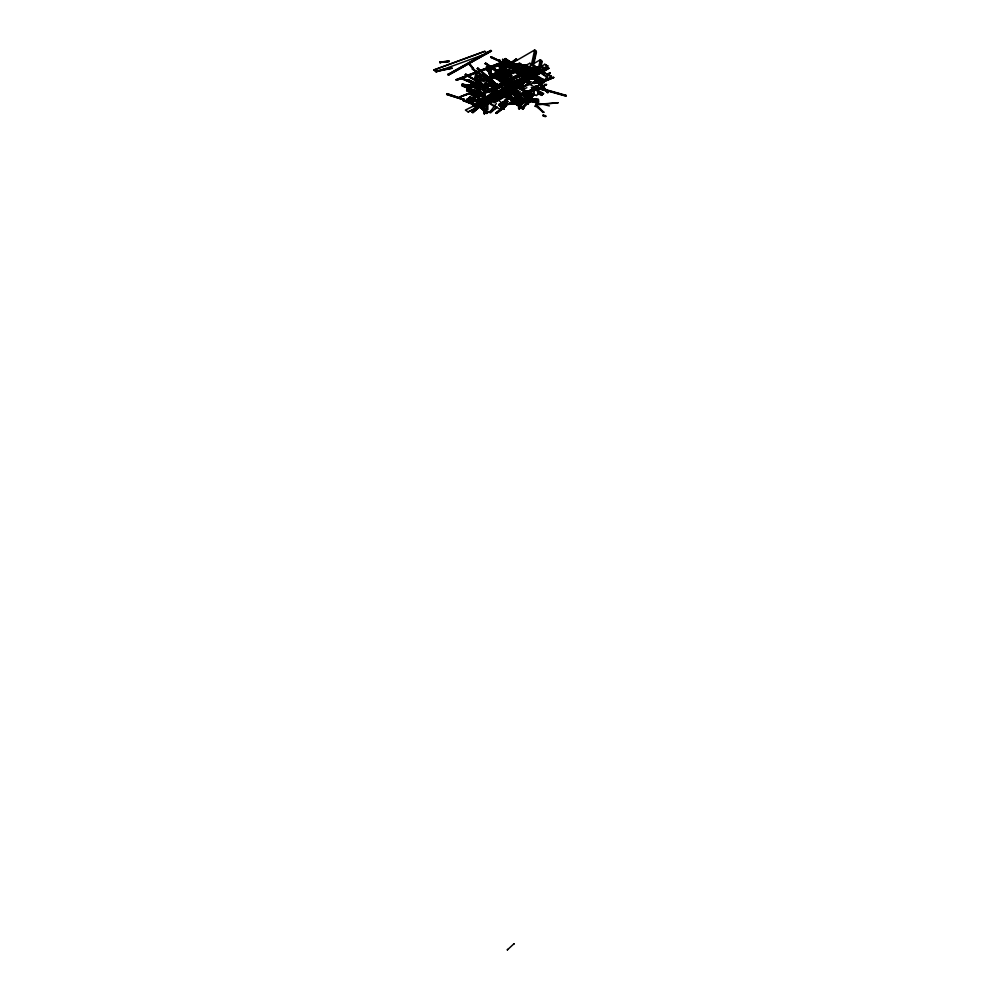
<?xml version="1.0" encoding="UTF-8"?>
<svg xmlns="http://www.w3.org/2000/svg" width="1000" height="1000" viewBox="0 0 1000 1000"><rect width="100%" height="100%" fill="white"/><g stroke="black" fill="none" stroke-linecap="round" stroke-linejoin="round"><path stroke-width="1.5" d="M506.788 83.812L513.638 81.213L514.188 81.862L506.788 83.812L514.188 81.862M507.35 84.138L506.8 83.475M466.6 99.412L476.838 101.6L466.6 99.412L466.512 100.2L470.062 96.9L480.35 101.988L470.05 96.988M466.575 99.887L476.788 101.438M475 99.562L475.7 90.363L479.375 91.025L478.663 100.225L475.025 99.45M504.562 76.162L507.4 77.787L504.562 76.162L499.062 79.5L501.925 80.988M526.188 67.162L526.812 66.487L532.212 70.362L526.188 67.162L526.812 66.487M531.613 70.75L532.238 70.075M502.088 79.225L502.438 78.513L509.637 80.8L502.088 79.225L502.438 78.513M509.312 81.188L509.663 80.463M466.688 88.413L481.488 78.238L481.7 79.125L466.688 88.413L481.488 78.238M466.987 88.537L471.987 84.65M515.7 72.562L499.513 67.35L514.587 71.388M499.837 66.938L499.475 67.675M503.438 74.737L502.612 69.688L498.9 69.412L502.587 69.837L503.413 74.887M499.712 74.6L498.9 69.412M520.087 83.787L520.688 83.162L520.087 83.787L522.788 85.237M537.675 93.2L541.737 95.375L542.337 94.75L539.637 93.3M500.387 86.512L503.512 87.963L500.387 86.512L495.838 89.725L498.975 91.037M525.138 66.9L525.562 66.213L532.15 68.875L525.138 66.9L525.562 66.213M531.775 69.237L532.2 68.55M483.95 75.688L484.712 75.275L486.262 76.6L483.95 75.688L486.262 76.6M485.55 76.675L484 75.338M508.438 65.713L502.512 69.975L501.788 69.625L516.075 59.075L516.8 59.425L510.812 64.013M502.512 69.975L508.488 65.4M501.788 69.625L516.075 59.075M474.162 86.713L468.275 85.625L468.413 84.862L480.188 87.025M511.688 64.725L502.537 59.425L520.163 68.375M523.225 67.7L523.663 66.875L527.825 70.487C527.45 73.875 517.85 61.35 527.7 71.25M523.538 67.625L523.663 66.875M527.4 71.312L523.35 66.95M488.275 91.075L495.8 88.575L496.6 89.562L489.125 91.75L488.275 91.075L495.75 88.9L496.6 89.562M489.125 91.75L488.325 90.763M511.662 86.613L517.975 83.5M521.188 69.588L521.562 68.725L527.1 71.963C527.163 74.35 520.138 70.237 521.562 68.725M526.737 72.825L527.1 71.963M519.825 74.138L514.6 71.112L529.775 63.3L538.812 68.35L523.763 76.225L538.8 68.438L529.775 63.3M515.95 65.987L530.55 66.463M516.125 66.463L516.013 65.675M519.412 83.612L520.3 83.863L534.475 75.537L519.95 83L522.725 84.237M538.587 69.4L530.575 73.662L527.725 72.05L537.062 67.1L538.962 68.175M530.375 65.975L530.487 66.775M530.575 73.662L527.75 71.912M527.725 72.05L537.062 67.1M538.888 92.275L543.062 94.138L543.587 93.513L538.025 91.037M506.938 75.287L518.725 66.988L506.938 75.287L514.35 79.075M467.125 80.55L467.575 79.85L490.037 89.412L467.125 80.55L467.575 79.85M489.65 89.787L490.1 89.1M521.65 72.5L502.375 64.987L522 72.1M502.663 64.9L517.913 70.25M462.262 86L462.725 85.325L485.05 94.875L462.262 86L462.725 85.325M484.637 95.237L485.1 94.562M491.637 67.525L491.775 66.8L510.487 62.263L510.35 63L491.637 67.525L506.075 64.088M491.85 67.725L491.775 66.8M497.225 78.45L501.938 75.525L502.612 76.175L497.225 78.45L501.938 75.525M497.962 78.763L497.287 78.112M510.138 62.8L510.275 62.075M525.975 100.225L549.412 105.913M512.85 93.1L507.463 90.388L510.513 87.275M530.138 102.025L530.5 101.15L530.138 102.025L519.362 96.613M502.875 80.262L507.35 83.15L507.212 83.888L501.35 80.388L501.5 79.65M506.962 84L507.35 83.15M540.625 70.537L540 69.837L540.625 70.537L538 71.975M468.275 85.625L468.413 84.862M500.138 77.513L495.425 71.662L501.95 78.238M501.887 78.562L496.225 71.625M489.588 84.175L489.988 83.225L499.2 85.938L498.812 86.925L489.588 84.175L494.938 85.45M513.575 88.5L528.112 80.288L513.575 88.5L527.638 79.862M514.075 88.775L528.138 80.138M475.487 75.912L475.538 75.1L500.737 78.45L500.688 79.25L475.475 75.412L500.737 78.45M482.55 86.85L476.675 86.188L482.575 86.725M499.15 77L496.65 75.537M496.587 75.85L497.075 75.188M533.538 75.688L534.138 75.062L533.538 75.688L541.538 80.3L542.137 79.688M487.175 90.162L486.95 90.887L462.2 84.688L462.425 83.963L479.888 88.338M538.638 79.262L536.838 80.45C536.312 79.55 529.725 76.5 531.987 77.588L533.888 76.4L538.612 79.35L533.888 76.4M536.663 87.088C542.4 97.312 538.812 96.337 535.825 87.112M489.425 99.513L488.663 99.438M489.637 92.338L482.537 90.325L482.812 89.612M485.062 83.825L494.137 87.775M467.987 100.175L533.587 66.9L534.188 67.625L468.65 100.575L467.987 100.175L533.587 66.9M468.65 100.575L534.263 67.312M499.625 96.4L485.412 105.412L479.963 107.4L491.225 100.087L479.925 107.225L480.425 107.713L485.45 105.262L499.625 96.4L480 107.25L491.737 100.375M517.938 95.925L521.688 93.513L531.562 98.612L521.712 93.413L517.962 95.825L527.837 100.925M527.663 91.013L536.3 95.475M485.538 98.075L495.262 90.15L495.95 90.825L486.287 98.425L485.538 98.075L495.262 90.15M486.287 98.425L496.012 90.512M504.975 99.663L508.8 96.975M512.2 87.688L527.013 79.5M516.438 89.738L512.275 93.425L516.413 89.887M535.125 106.213L536.462 106.575L535.125 106.213L537.25 101.1L538.513 101.788L537.25 101.1M533.812 86.7L546.65 90.562L535.05 87.463M485.163 63.75L485.8 63.163L504.675 75.537L485.163 63.75L485.8 63.163M482.438 79.262L499.637 73.025L500.213 73.737L482.438 79.262L500.213 73.737M483.075 79.638L500.288 73.412M504.1 75.812L504.738 75.225M518.4 107.925L526.15 96.5L518.987 108.112M534.75 82.8L542.938 82.15L535.013 83.287M439.725 62.4L448.725 60.712L449.075 61.513L439.725 62.4L449.075 61.513M440.15 62.875L439.787 62.088M446.662 94.4L463.8 99.812L446.662 94.4L446.975 93.663L464.05 99.4L446.975 93.663M465.312 74.8L465.925 74.2L485.525 86.213L465.312 74.8L465.925 74.2M463.275 100.75L463.713 100.062L472.95 104.213L463.275 100.75L463.713 100.062M468.175 111.938L477.837 107.025L468.175 111.938L465.412 110.062L475.037 105.288L477.812 107.163M472.587 104.588L473.025 103.9M476.775 101.912L476.863 101.125M486.475 85.512L489.15 85.062L489.387 85.875L486.475 85.512L489.387 85.875M486.775 86.013L486.538 85.2M482.55 107.863L484.913 109.15L482.55 107.863L481.65 108.275L483.975 109.738L484.888 109.237L483.975 109.738M500.188 86.4L504.538 83.3L505.175 83.987L500.9 86.775L500.188 86.4L504.538 83.3M500.9 86.775L505.25 83.675M495.825 113.038L505.125 105.712L505.8 106.388L496.562 113.4L495.825 113.038L505.125 105.712M496.562 113.4L505.875 106.075M507.562 85.087L514.2 81.45L514.8 82.175L508.237 85.5L507.562 85.087L514.2 81.45M508.237 85.5L514.862 81.862M507.55 91L508.562 91.6L507.55 91L520.425 83.975M515.462 88.963L509.712 92.338L515.95 89.25L509.712 92.338L524.062 102.487L524.237 101.775L519.513 98.338M510.213 92.625L515.95 89.25M520.562 86.225L522.712 85.562L520.562 86.225L522.263 85.125M521.05 86.5L522.712 85.562M522.263 83.875L519.388 83.088C528.438 77.888 522.238 83.362 517.413 84.913M522.463 107.088L526.712 102.713L527.938 103.238L526.638 103.025L522.463 107.088L523.688 107.613L527.938 103.238M523.688 107.613L522.537 106.775M525.363 98.25L526.3 98.05L526.35 99.925L525.487 99.812L525.363 98.25L526.3 98.05M525.487 99.812L525.425 97.938M526.35 99.925L525.562 99.5M533.9 95.188C535.1 95.275 532.388 91.463 532.825 88.112M537.675 107.325L538.462 106.85L543.7 112.325L537.675 107.325L543.7 112.325M542.987 112.487L537.737 107.013M433.975 69.925L484.8 51.337L487.287 53.338L436.5 71.8L433.975 69.925L484.8 51.337M436.5 71.8L434.012 69.8M462.188 79.013L462.65 78.338L485.012 88.4L462.188 79.013L462.65 78.338M469.25 64.45L470.1 64.05L473.45 68.612L469.25 64.45L473.45 68.612M491.662 82.1L492.3 81.5L491.662 82.1L472.463 69.05L491.025 80.65M472.675 68.713L469.325 64.138M472.4 69.35L473.038 68.737M476.138 76.638L476.55 75.938L495.45 83.425L476.138 76.638L495.025 84.125L495.45 83.425M472.125 112.3L478.7 106.725L479.462 107.075L472.875 112.65L472.125 112.3L478.7 106.725M474.7 104.612L484.963 97.775L485.613 98.475L475.412 105L474.7 104.612L484.963 97.775M475.412 105L485.675 98.162M472.875 112.65L479.45 106.925L484.025 104.388L478.862 106.5L540.312 70.775L539.738 70.1L478.088 106.062L477.375 105.65L538.85 69.938L539.625 70.375L541.763 60.637L540.3 59.8L531.362 64.987L534.663 50L536.125 50.838L533.15 64.325M484.625 88.763L485.087 88.088M486.238 87.413L486.987 86.912L488.612 88.725L486.238 87.413L488.612 88.725M498.413 96.125L483.475 104.062L498.413 96.125L484.025 104.388M487.925 88.9L486.3 87.1M492.238 77.062L492.85 74.287L507.675 65.675M507.525 76.862L505.425 74.825L498.963 60.163L499.8 60.175L506.413 74.612L505.425 74.825L498.963 60.163M506.337 74.925L499.8 60.175M495.025 84.125L476.213 76.325M501.812 63.113L518.475 69.25L501.812 63.113L503.162 61.288L519.825 67.425L518.475 69.25M503.088 74.987L503.713 72.112L508.963 69.062L507.7 74.825M502.238 87.225L502.887 84.288M500.462 106.688L507.863 101.487L499.988 106.263L507.863 101.487M505.8 83.488L505.163 86.363L506.625 87.2M510.675 79.7L526.763 73.125L527.3 73.875L510.675 79.7L526.763 73.125M511.287 80.138L527.375 73.562M513.112 71.762L514.4 65.9M519.012 65.775L519.65 62.85L515.712 65.138M514.125 94.825L520.212 91.65M517.825 90.862L518.775 90.675M523.15 87.55L530.862 81.713L522.663 87.137L530.862 81.713M524.575 86.525L539.538 80.662M524.7 88.562L526.85 87.725M524.388 91.163L525.075 90.612L531.125 95.312L524.388 91.163L525.075 90.612M532.85 64.8L535.763 51.588L536.45 51.988L533.55 65.188M527.513 102.338L528.038 101.625L528.438 103.95L527.513 102.338L528.038 101.625M528.075 103.938L528.6 103.225M528.062 90.787L530.975 91.575L528.075 90.688M530.513 95.55L531.2 95M536.938 67.537C551.85 66.137 539.038 69.775 537.1 66.812L541.237 66.662M537.062 67.75L537.1 66.812M532.575 91.112L546.475 84.675L532.575 91.112L546.038 84.225M533.05 91.412L546.512 84.525M537.95 68.825L544.738 64.325L547.737 66.075L540.975 70.438L537.95 68.825L541.013 70.312L547.762 65.95M540.3 59.8L538.7 67.038L539.4 67.438M540.15 67.05L541.4 61.388L542.087 61.788L540.85 67.438M541.95 71.525L548.162 67.725L548.775 68.438L542.638 71.925L541.95 71.525L548.162 67.725M542.638 71.925L548.85 68.125M544.738 64.325L547.737 66.075M542.825 115.763C547.163 113.95 545.013 118.863 543.162 115.037M545.487 116.65L545.825 115.913M459.625 97.037L472.475 91.575L472.562 92.487L459.625 97.037L472.562 92.487M459.888 97.225L472.725 91.762M472.312 92.3L472.475 91.575M476.05 93.438L476.362 92.575L485.588 96.7L485.275 97.562L476.05 93.438L476.362 92.575M476.675 105.4L538.15 69.538L540.312 70.775L478.837 106.625L476.675 105.4L479.412 107.075L483.988 104.55M492.225 69.112L511.712 75.675L492.625 68.412L492.225 69.112L511.325 76.388L511.712 75.675M492.625 68.412L511.65 75.987M498.05 96.075L512.638 87.938M506.962 91.662L508.812 91.638L506.962 91.662L507.2 90.887M508.638 92.112L508.875 91.337M526.15 79.175L540.462 70.875M527.062 73.4L536.312 68.037L536.925 68.75L527.75 73.812L527.062 73.4L536.312 68.037M527.75 73.812L536.987 68.438M535.087 76.75L544.288 82.463L535.087 76.75L525.662 81.75L534.888 87.362L544.312 82.362M538.15 69.538L540.275 70.912M478.088 106.062L478.787 106.463L478.088 106.062L539.625 70.375M489.475 99.55L488.713 99.45M503.013 76.037L503.4 75.188L509.4 78.75C509.375 81.15 501.9 76.712 503.4 75.188M495.85 96.2L501.012 93.275L500.387 92.562M509.012 79.6L509.4 78.75M503.125 108.425L504.062 109.3L503.125 108.425L503.762 108.287M503.462 109.275L503.162 108.263M527.163 91.962L541.625 83.688L527.163 91.962L517.725 86.388L532.163 78.2L541.625 83.688L532.163 78.2M468.038 80.375L468.5 79.713L476.887 83.713L468.038 80.375L468.5 79.713M476.5 84.062L476.962 83.4M476.962 105.062L477.587 105.775L539.425 69.925L538.737 69.525L476.962 105.062L477.587 105.775M484.075 109.838L487.137 113.362L478.512 105.325M485.962 100L483 100.862L482.525 100.087M486.425 113.537L481.262 107.875M497.85 96.538L497.375 95.763L497.85 96.538L493.387 97.837M527.837 93.537L529.775 92.463L530.35 93.2L527.837 93.537L530.35 93.2M528.488 93.95L530.425 92.875M527.5 79.975L542.175 71.712L534.312 75.412L542.625 72.162L541.675 71.388L542.137 71.862L527.5 79.975L542.663 72M470.062 96.9L466.6 100.175L476.875 105.262L538.737 69.525M474.05 91.312L474.8 90.638L484.8 96.088L474.338 104.75L471.987 103.375L481.7 95.4L474.075 91.225L474.8 90.638M541.287 71.162L551.325 76.388L541.287 71.162L531.763 78.062L541.812 83.188L551.35 76.287M482.6 78.863L481.05 80.575L482.6 78.863L501.312 86.713L482.575 79M489.988 83.225L499.137 86.25M491.8 100.675L504.237 94.338M489.55 112.562L496.388 103.438M498.812 86.925L499.2 85.938M503.188 93.95L503.713 93.287L503.188 93.95L504.65 94.675L505.163 94.012M504.65 94.675L503.263 93.637M498.95 96.625L503.5 94.55L498.95 96.625L503.038 94.1M500.412 92.912L501.1 93.325L506.2 90.225M501.775 92.45L498.088 91.325L501.025 92.137M505.288 95.125C525.125 104.45 493.65 94.9 510.55 92.212L517.1 96.237L526.175 91.2L517.1 96.237L510.55 92.212M518.4 95.188L517.625 95.662L512.275 90.062M513.25 88.3L508.075 91.312L513.288 88.15M518.337 95.5L512.987 89.9M511.325 99.513L511.85 99.15L502.05 93.725L510.138 89.237M516.888 85.5L526.163 91.287M536.788 78.05L538.713 80.4L537.95 80.525L533.2 74.35M507.35 96.163L508.013 93.325M508.612 90.812L509.275 87.975L510.15 88.138M508.162 96.65L509.212 92.075M515.825 86.688L524.763 90.538L515.413 87.062L524.275 91.213L524.763 90.538M524.275 91.213L515.887 86.388M533.825 100.625L531.025 99.45M536.562 104.412L558.288 102.725L536.8 104.913M502.038 94.125L502.35 93.238L502.038 94.125L523.45 102.45L523.612 101.737L503.638 93.6M523.312 102.625L523.612 101.737M539.288 72.088L539.95 71.513L539.288 72.088L546.725 77.125L547.388 76.55M487.4 102.212L496.613 107.975L488.188 112.45L478.975 106.675L487.425 102.125M553.162 77.088L542.938 81.337L543.55 81.775L553.787 77.513L543.013 81.025M543.55 81.775L553.787 77.513M470.05 92.788L470.538 92.125L479.45 96.713L470.05 92.788L470.538 92.125M475.7 90.363L479.375 91.025M470.062 100.275L474.075 106.725L474.875 106.638L470.938 101.275M479.038 97.075L479.525 96.4M513.237 98.688L517.638 96.962L513.237 98.688L517.587 101.525L533.688 95.438L517.612 101.438L513.25 98.6M520.538 95.962L529.325 92.6L533.663 95.525M540.25 83.062L548.225 92.5L547.475 92.625L540.513 84.325M520.413 103.475L524.825 98.912L525.962 99.775L521.625 104.05L520.413 103.475L524.825 98.912M521.625 104.05L526.038 99.475M500.7 107.05L501.712 106.512L501.15 106.15M476.9 105.175L480.363 101.9M486.8 102.15L487.738 101.975L487.887 109.75L487.013 109.612L486.8 102.15L487.663 102.287M532.087 77.588L536.838 80.45M534.425 74.763L535.025 74.162L534.425 74.763L542.425 79.562L543.025 78.95M538.45 88.375L538.688 87.638L566.025 95.35L565.775 96.088L538.45 88.375L538.688 87.638M490.7 57.362L491.188 56.712L513.138 67.463L490.7 57.362L491.188 56.712M490.012 80.712L497.438 84.262L493.2 87.487L485.8 83.837L482.575 86.363M494.113 77.588L504.312 82.463L492.775 91.25L483.875 86.888M512.725 67.812L513.212 67.15M514.75 72.025L505.525 76.237L514.75 72.025L523.713 77.713L508.575 84.475L506.037 82.775M484.2 110.262L484.487 113.925L483.825 110.225M502.537 75.738C500.15 77.025 504.525 74.875 505.05 77.2M506.188 82.062C504.837 80.45 508.025 83.5 508.688 81.5M508.612 81.812L508.275 81.025M505.412 78.662L509.263 80.525M509.175 80.85L510.075 80.113M507.537 90.45L507.725 89.738M523.8 102.6L524.237 101.775M510.913 88.263L532.5 101.912L532.35 100.95L535.013 101.438L535.013 102.275L532.362 101.788L532.35 100.95M532.5 101.912L533.125 101.325L520.425 93.3M507.3 949.938L514.025 943.725M507.475 950L507.45 949.362M513.85 943.675L513.875 944.3M485.625 83.875L486.075 83.225L494.475 87.287L485.625 83.875L486.075 83.225M494.087 87.613L494.55 86.962M509.412 82.837L510.337 82.587L509.412 82.837L508.95 80.988M510.262 82.912L509.8 81.062M500.538 76.688L501.225 76.162L500.538 76.688L502.762 78.275M505 79.85L507.3 81.125M507.225 81.438L507.912 80.913M498.025 79.05L496.575 76.688L499.963 76.638L504.425 83.35L501 83.525M499.925 76.775L496.538 76.812M498.913 104.562L510.213 98.112L498.913 104.562L509.75 97.662M505.387 104.787L520.3 103.012L499.137 105.138M519.975 102.812L499.087 105.288M511.037 100.225L523.325 108.637L523.75 107.812L509.012 97.713M523.325 108.637L523.75 107.812M531.938 97.212L532.425 96.575L531.938 97.212L522.487 92.75M435.925 71.662L435.538 70.85L435.925 71.662L451.95 68.188L441.337 69.7M451.863 68.5L451.488 67.688M500.312 81.762L486.35 69.662L501.087 81.337M501 81.662L487.038 69.562M518.663 108.688L519.575 108.65L518.663 108.688C518.15 106.3 523.125 102.875 521 103.888M512.112 101.575L522.913 109.275L523.362 108.45L510.15 99.038M522.913 109.275L523.362 108.45M471.662 94.113L472.3 93.525L480.012 99.05L471.662 94.113L472.3 93.525M479.45 99.338L480.087 98.75M513.75 86.912L515.525 89.4M532.95 83.075L538.175 79.612L532.487 82.625L538.175 79.612M455.975 79.775L506.525 60.487L507.025 61.275L456.562 80.262L455.975 79.775L506.525 60.487M456.562 80.262L502.788 62.6M523.513 107.925L504.575 94.825L509.925 92.762M505.3 94.975C513.375 92.775 512.362 89.712 504.575 94.825M475.087 77.475L475.625 76.712L484.237 88.375L475.087 77.475L484.237 88.375M475.425 77.463L475.625 76.712M483.913 88.375L475.3 76.712M486.838 112.275L487.713 111.925L486.838 112.275L481.7 104.362M477.3 68.713L478.025 68.188L494.562 82.587L477.3 68.713L478.025 68.188M493.913 82.812L494.637 82.287M512.25 63.863L526.75 65.175L526.838 65.95L512.25 63.863L526.838 65.95M512.425 64.312L512.337 63.537M490.925 67.8L489.45 72.65L490.925 67.8L491.712 68.188L490.4 72.737M490.238 73.037L491.712 68.188M529.012 98.688L538.312 99.25L538.475 100.363L529.263 99.5L529.012 98.688L538.225 99.55L538.475 100.363M529.263 99.5L529.1 98.387M505.4 95.213L513.787 101.7L505.4 95.213L496.575 98.737L504.938 105.312L513.787 101.7M511.25 92.875L519.612 99.45L521.475 98.713L514.3 93.075M491.812 78.612L498.725 76.725M507.35 74.375L505.387 74.912M514.812 81.2L512.85 81.737L510.712 79.787M503.7 94.55L513.387 100.412L503.7 94.55L490.363 103.338L500.025 109.288L513.387 100.412M506.987 96.075L492.45 100.363L506.938 96.213M507.362 96.438L492.863 100.588M483.025 95.538L471.112 83.162L471.375 82.387M471.438 83.175L471.688 82.4L483.6 94.775L483.338 95.55L471.112 83.162M488.812 100.988L488.175 100.262M518.112 73.438L523.913 70.537L528.138 73.875L523.888 70.612L518.112 73.438L522.325 76.775L528.138 73.875M522.325 76.775L518.138 73.35M491.463 80.175L486.575 66.537L487.4 66.638L492.887 81.3L491.962 81.512M492.788 81.613L487.4 66.638M475.962 104.65L487.75 99.462L485.125 97.35L479.888 99.65M477.225 100.925L485.125 97.35M565.775 96.088L566.025 95.35M503.512 81.713L508.963 86.388L505.125 82.438M508.35 86.575L509.087 86.1M462.2 84.688L462.425 83.963M485.45 53.45L490.812 50.475L491.463 50.987L448.488 75.062L447.837 74.55L482.775 54.938M448.488 75.062L491.463 50.987M447.837 74.55L490.812 50.475M482.663 94.25C489.338 86.988 505.075 94.763 486.737 97.762L482.663 94.25L491.362 90.812M527.837 83.413L530 78.062L535.837 79.638L534.2 83.675M530.975 91.575L532.062 88.85M532.362 101.788L533.125 101.325M535.013 102.275L535.013 101.438M520.3 83.863L534.475 75.537M536.462 106.575L538.587 101.475M543.325 80.087L544.2 80.237M549.5 72.675L550.138 73.388L549.5 72.675L547.362 75.325M519.5 108.963L521.925 103.863M546.725 90.237L546.462 90.938L533.55 87.4M482.537 90.325L489.85 91.938M501.3 107.25L501.75 106.35M463.8 99.812L464.113 99.087M519.263 101.725L527.562 101.713L527.7 102.625L519.55 102.4L519.263 101.725L527.562 101.713M519.55 102.4L519.412 101.487M494.325 102.413L502.3 97.912M474 92.238L466.788 90.775L466.637 90.075L475.487 91.613M466.788 90.775L466.825 89.862M544.087 80.525L550.25 73.1M481.45 84.087L475.1 77.725L483.812 85.925M484.225 85.525L475.525 77.312L484.05 85.738M485.588 96.7L476.2 92.762M485.275 97.562L476.213 93.25M502.312 65.3L502.725 64.588M494.988 85.962L497.075 83.562M507.013 98.25L511.25 93.675M508 97.413L511.163 93.975M508.862 97.45L512.025 94.012M508.775 97.75L513.013 93.175M490.513 112.875L497.088 106.962M504.9 59.2L505.487 58.587L523.875 71.162L523.288 71.762L504.9 59.2L514.663 65.788M504.975 59.4L505.487 58.587M523.288 71.762L523.787 70.95M512.812 93.675L516.987 89.987M507.575 89.85L510.438 87.587M491.037 79.925L494.137 77.5M485.087 83.725L475.9 90.487L484.95 94.525M491.975 90.938L494.263 89.275M512.05 62.838L516.8 59.425M498.963 91.175L503.525 87.825M492.113 95.35L499.475 90.612M503.15 88.25L507.562 86.088L491.625 96.675L490.887 96.137L491.625 96.675M490.9 96.475L507.562 86.438M496.525 93.188L500.2 90.812M503.875 88.45L507.562 86.088M527.812 101.025L531.587 98.513M536.287 95.575L541.163 92.35L531.275 87.35M475.662 82.287L481.8 78.375M501.912 81.125L507.413 77.663M498.55 96.363L512.675 87.788M519.362 82.713L524.7 79.538M513.075 62.538L534.663 50M518.475 64.562L516.188 65.888L518.575 64.625M505.175 72.938L509.113 70.65M515.862 66.737L521.112 63.688M505.35 73.3L509.913 70.65M515.938 67.038L519.462 65.1M482.575 99.65L487.925 96.538M493.275 93.438L498.612 90.325M502.537 87.888L510.637 83.338M514.65 81.013L517.325 79.463M522.675 76.35L529.35 72.475M485.95 98.488L491.287 95.388M493.963 93.825L497.975 91.5M503.325 88.4L532.712 71.312M507.537 89.262L509.25 88.263M524.138 79.612L521.287 80.475M508.562 91.6L513.775 88.438M482.875 103.825L485.55 102.275M488.225 100.725L492.238 98.4M494.913 96.85L528.387 77.475M531.062 75.925L533.737 74.375M478.787 106.463L540.5 70.725M526.638 79.45L541 71M512.825 73.675L514.575 72.663M484.363 101.6L487.05 100.05M496.45 94.65L499.137 93.1M501.825 91.55L504.513 90.013M495.925 95.887L498.5 94.425M512.325 87.312L518 84.288L517.837 83.45L512.325 87.312L512.175 86.487L517.55 83.438L517.7 84.262M512.625 87.338L518 84.288M494.025 102.8L502.425 98.05M499.188 77.775L502.675 75.838M501.1 93.325L506.138 90.538M498.088 91.325L503.375 88.425M503.05 92.025L505.75 90.55M534.275 75.562L541.675 71.388M512.938 85.925L518.025 83.175M477.1 90.887L470.087 94.275L475.2 97.475M481.875 98.35L486.075 96.312M481.85 98.438L486.062 96.4M508.575 84.475L523.713 77.713M501.35 80.388L507.212 83.888M522.025 95.325L529.325 92.6M507.362 83.787L514.2 81.525M489.188 91.425L496.662 89.237M486.975 98.787L489.95 97.925M482.45 100.4L489.875 98.238M505.188 76.263L506.262 75.963M499.275 85.438L506.175 83.55L502.987 80.625M487.987 88.588L488.675 88.413M491.987 66.988L510.487 62.263M479.1 106.025L487.137 113.362M486.488 113.238L487.212 113.062M512.2 90.375L512.913 90.213M543.05 112.175L543.775 112.013M435.462 71.15L451.4 67.987M436.012 71.363L451.95 68.188M547.55 92.312L548.288 92.188M533.125 74.65L533.888 74.538M440.213 62.562L449.15 61.2M486.262 69.987L486.95 69.887M472.75 68.4L473.525 68.3M505.763 81.587L508.188 81.337M485.6 76.312L486.325 76.25M509.637 73.55L494.738 74.45L496.75 77.775M498.638 77.487L502.738 77.237M499.988 77.5L502.725 77.337M495.363 72L496.15 71.95M486.85 85.7L489.462 85.562M481.613 104.675L482.4 104.625L487.625 112.238M537.225 67.025L541.362 66.875M539.125 94.113L539.963 94.087M498.888 60.475L499.725 60.487M505.575 74.6L506.413 74.612M519.712 102.15L527.863 102.375M496.938 95.162L501.5 95.325M497.212 95.9L501.775 96.062M483.6 94.775L473.537 84.637M508.875 81.3L509.725 81.375M529.35 99.2L538.562 100.05M497.6 94.925L502.05 95.275M491.95 99.162L494.938 99.375M512.513 64L526.925 65.638M476.362 84.3L494.012 86.163M486.475 66.838L487.3 66.938M517.038 87.3L524.225 88.675L517.175 87.762M499.263 78.737L475.538 75.1M532.238 101.237L534.888 101.725M535.138 101.988L532.475 101.5L519.875 93.575M468.35 85.175L480.112 87.487M477.113 87.263L480.05 87.8M509.338 87.65L510.2 87.825M466.637 90.075L473.862 91.538M466.962 90.562L474.188 92.013M462.362 84.288L487.1 90.487M462.275 84.375L479.738 88.75M502.113 78.9L509.637 80.8M519.462 82.75L522.325 83.537M538.612 87.95L565.938 95.662M538.525 88.062L565.862 95.775M499.513 67.35L516.025 72.15M543.1 115.35L545.75 116.225M542.9 115.45L545.55 116.337M525.513 66.537L532.15 68.875M525.188 66.575L531.812 68.913M505.037 94.55L523.475 101.912M502.175 93.95L523.45 102.45M467.525 80.162L490.037 89.412M467.188 80.237L489.7 89.475M481.087 80.438L499.787 88.287M462.675 85.65L485.05 94.875M462.325 85.688L484.7 94.913M463.65 100.375L472.95 104.213M463.35 100.438L472.65 104.275M501.875 75.862L502.612 76.175M462.575 78.65L485.012 88.4M462.262 78.7L484.688 88.45M468.438 80.025L476.887 83.713M468.113 80.062L476.562 83.75M486 83.537L494.475 87.287M485.7 83.55L494.175 87.3M519.888 83.325L522.675 84.562M539.362 91.988L543.525 93.85M538.95 91.95L543.125 93.8M497.013 75.512L502.125 77.8M524.75 99.213L525.962 99.775M520.487 103.175L521.688 103.737M522.962 92.112L527.025 94.025M522.575 92.438L532.337 96.888M478.638 107.037L479.387 107.387M472.2 111.988L472.95 112.338M491.112 57.025L513.138 67.463M490.788 57.05L512.812 67.5M495.2 90.463L495.95 90.825M485.6 97.762L486.35 98.112M470.462 92.425L479.45 96.713M470.125 92.487L479.113 96.762M516.025 59.387L516.75 59.737M501.838 69.312L502.562 69.662M505.062 106.025L505.8 106.388M495.887 112.725L496.625 113.088M490.763 68.1L491.55 68.487M519.575 96.487L530.35 101.9M511.287 92.55L513.975 93.9M523.65 69.6L526.112 70.862M506.95 75.2L513.125 78.35M504.462 83.612L505.175 83.987M500.262 86.088L500.975 86.463M520.65 83.488L523.362 84.938M539.6 93.625L542.3 95.062M539.075 93.6L541.775 95.05M484.9 98.088L485.613 98.475M474.762 104.3L475.475 104.688M503.038 59.462L517.487 67.275M502.537 59.425L509.113 62.975M520.875 69.688L518.25 68.275L523.2 71.562M537.038 67.225L539.888 68.85M505.5 71.487L506.2 71.875M500.25 92.7L500.95 93.088M495.712 95.337L496.4 95.725M495.487 95.463L496.175 95.862M488.787 99.362L489.475 99.75M539.663 70.412L540.363 70.812M534.075 75.375L542.075 80M533.6 75.375L536.275 76.912M548.088 68.037L548.775 68.438M542.013 71.213L542.7 71.612M538.663 69.837L539.362 70.237M502.45 76.062L509.988 80.438M523.362 80.975L524.038 81.363M517.725 86.388L527.188 91.875M500.325 92.875L501.012 93.275M521.312 68.838L526.862 72.088M521.438 69.463L526.975 72.7M536.237 68.35L536.925 68.75M527.137 73.088L527.812 73.5M503.175 75.3L509.175 78.875M503.237 75.912L509.237 79.475M465.85 74.513L485.525 86.213M465.387 74.488L485.05 86.188M482.512 78.925L483.15 79.312M500.487 92.6L501.175 93.012M534.95 74.463L542.95 79.262M533.525 67.225L534.188 67.625M491.925 90.688L494.462 92.338L491.9 90.775M468.05 99.85L468.725 100.262M514.138 81.762L514.8 82.175M507.638 84.775L508.3 85.188M512.725 88.787L533.038 101.638M527.913 93.212L528.562 93.625M485.737 63.475L504.675 75.537M485.225 63.438L504.175 75.512M502.612 80.375L507.1 83.263M526.775 66.775L532.212 70.362M526.213 66.875L531.638 70.462M472.962 69.05L492.238 81.8M472.463 69.05L491.737 81.8M472.212 93.837L480.012 99.05M471.737 93.812L479.538 99.025M505.562 58.8L523.875 71.162M539.875 71.825L547.312 76.862M502.688 94.225L508.825 98.425M511.287 100.113L523.562 108.525M502.45 94.338L508.587 98.537M505.6 79.65L507.825 81.237M500.625 76.375L502.85 77.95M510.363 92.062L511 92.513M506.3 96.575L508.7 98.287M511.1 100L513.5 101.713M515.9 103.425L523.112 108.562M506.35 97.188L502.5 94.725L508.5 99M512.362 101.463L523.162 109.175M525 90.925L531.125 95.312M524.45 90.85L530.575 95.237M512.438 93.175L515.975 95.75M512.188 93.287L523.975 101.875M509.9 92.163L524.062 102.487M490.7 50.763L491.35 51.262M447.95 74.275L448.6 74.775M485.087 97.475L487.7 99.588M486.35 69.662L495.712 77.513M477.938 68.487L494.562 82.587M477.388 68.412L494 82.513M505.012 82.737L508.963 86.388M504.5 82.625L508.462 86.287M492.45 98.95L494.562 101.112M492.388 99.012L494.513 101.175M535.163 77.663L548.225 92.5M536.425 80.062L547.475 92.625M495.425 71.662L499.25 76.075M514.425 87.188L517.212 90.45M524.9 91.363L528.237 96.375M524.812 91.688L528.15 96.7M524.1 91.363L526.6 95.113M496.575 76.688L498.062 78.925M470.863 100.188L474.875 106.638M535.938 85.988L539.9 94.388M535.112 86.013L539.062 94.412M527.4 101.962L527.7 102.625M486.575 66.537L491.562 79.862M527.675 101.613L528.438 103.95M476.388 84.162L476.675 86.188M484.012 110.975L484.487 113.925M483.175 107.987L484.125 113.875M533.2 88.15L534.275 95.225M515.45 91.862L514.862 91.412M486.962 107.75L486.65 103.438L485.788 103.3L486.1 107.613M478.038 105.363L478.663 106.075L478.038 105.363M508.4 90.075L508.4 90.075M533.475 76.338L534.225 76.213L533.475 76.338M504.988 92.075L506.65 92.537L504.988 92.075"/></g></svg>
